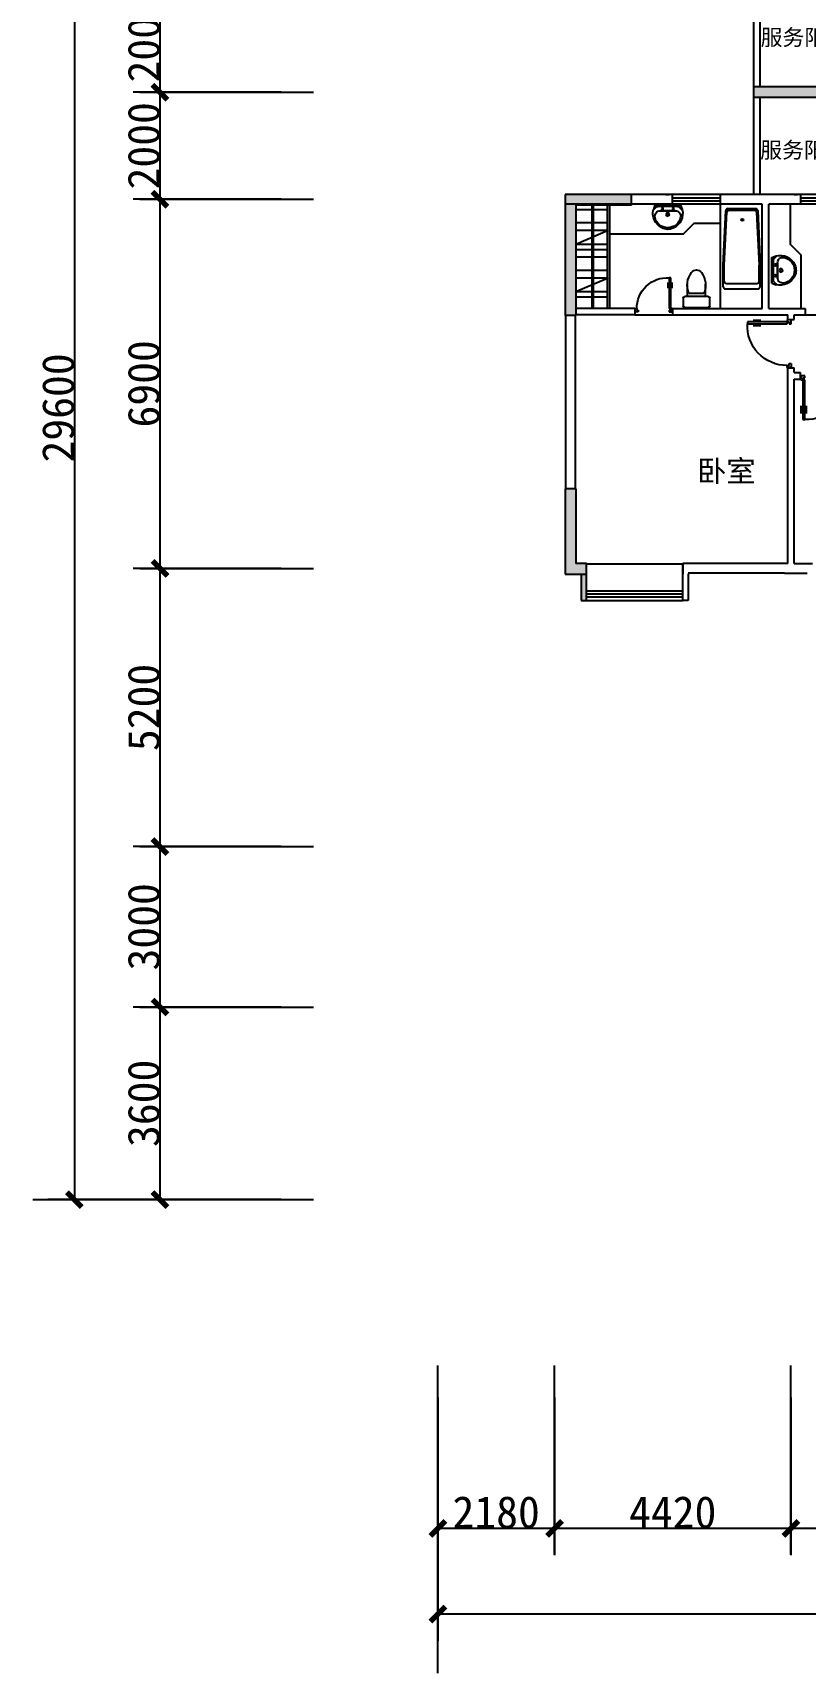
# Model space of a CAD drawing. Header units: millimetres. Extents: x 1418 to 72131, y 781 to 47600.
# Drawn here: x 1418 to 15854, y 781 to 31446 of the extents above; entities that cross this region are included whole.
import ezdxf
from ezdxf.enums import TextEntityAlignment as Align

# ---------------------------------------------------------------- set-up
doc = ezdxf.new("R2010")
doc.units = ezdxf.units.MM
doc.linetypes.add('DOTE', pattern=[2.42, 2, -0.2, 0.02, -0.2])
for name, color, linetype in [('AXIS', 3, 'Continuous'), ('DOTE', 1, 'DOTE'), ('JG', 6, 'Continuous'), ('K', 2, 'Continuous'), ('PUB_H', 13, 'Continuous'), ('TOILET', 7, 'Continuous'), ('W', 2, 'Continuous'), ('WALL', 4, 'Continuous'), ('WINDOW', 5, 'Continuous'), ('WINDOW_TEXT', 7, 'Continuous')]:
    doc.layers.add(name, color=color, linetype=linetype)
doc.styles.add('-黑体', font='simhei.ttf')
doc.styles.add('DIM_FONT', font='SIMPLEX.shx', dxfattribs={"width": 0.8})
doc.styles.add('SIMPLEX', font='SIMPLEX.SHX')
doc.styles.get("Standard").update_dxf_attribs({"font": 'arial.ttf'})
doc.dimstyles.new('DIMN200', dxfattribs={"dimscale": 2, "dimtxt": 300, "dimasz": 1, "dimexe": 250, "dimexo": 300, "dimgap": 0.09, "dimtad": 1, "dimdec": 0, "dimzin": 0, "dimdsep": 46, "dimtxsty": 'DIM_FONT', "dimblk": '_DIMX', "dimcen": 0.09, "dimclrt": 9, "dimadec": 0, "dimazin": 0, "dimtfac": 1, "dimtdec": 0, "dimtix": 1, "dimtmove": 2, "dimatfit": 3, "dimldrblk": '_DIMX', "dimfxl": 1, "dimtolj": 1, "dimtzin": 0, "dimarcsym": 0})

# ---------------------------------------------------------------- blocks, each defined once
blk = doc.blocks.new('_DIMX')
at = {"const_width": 50}
blk.add_lwpolyline([(-70, -70), (70, 70)], dxfattribs=at)
blk = doc.blocks.new('*D61')
at = {"color": 0, "linetype": 'ByBlock', "transparency": 16777216}
for p, q in [((10196, 382301), (10196, 379353)), ((14616, 382301), (14616, 379353)), ((14614, 379853), (10198, 379853))]:
    blk.add_line(p, q, dxfattribs=at)
at = {"layer": 'DEFPOINTS', "color": 0, "linetype": 'ByBlock', "transparency": 16777216}
for p in [(10196, 382901), (14616, 382901), (10196, 379853)]:
    blk.add_point(p, dxfattribs=at)
at = {"color": 0, "linetype": 'ByBlock', "transparency": 16777216, "xscale": 2, "yscale": 2, "zscale": 2, "rotation": 180}
blk.add_blockref('_DIMX', (10196, 379853), dxfattribs=at)
at = {"color": 0, "linetype": 'ByBlock', "transparency": 16777216, "xscale": 2, "yscale": 2, "zscale": 2}
blk.add_blockref('_DIMX', (14616, 379853), dxfattribs=at)
at = {"color": 9, "linetype": 'ByBlock', "transparency": 16777216, "insert": (12406, 380153), "char_height": 600, "attachment_point": 5, "style": '-黑体'}
blk.add_mtext('\\A1;4420', dxfattribs=at)
blk = doc.blocks.new('*D60')
at = {"color": 0, "linetype": 'ByBlock', "transparency": 16777216}
for p, q in [((14616, 382301), (14616, 379353)), ((17616, 382301), (17616, 379353)), ((17614, 379853), (14618, 379853))]:
    blk.add_line(p, q, dxfattribs=at)
at = {"layer": 'DEFPOINTS', "color": 0, "linetype": 'ByBlock', "transparency": 16777216}
for p in [(14616, 382901), (17616, 382901), (14616, 379853)]:
    blk.add_point(p, dxfattribs=at)
at = {"color": 0, "linetype": 'ByBlock', "transparency": 16777216, "xscale": 2, "yscale": 2, "zscale": 2, "rotation": 180}
blk.add_blockref('_DIMX', (14616, 379853), dxfattribs=at)
at = {"color": 0, "linetype": 'ByBlock', "transparency": 16777216, "xscale": 2, "yscale": 2, "zscale": 2}
blk.add_blockref('_DIMX', (17616, 379853), dxfattribs=at)
at = {"color": 9, "linetype": 'ByBlock', "transparency": 16777216, "insert": (16116, 380153), "char_height": 600, "attachment_point": 5, "style": '-黑体'}
blk.add_mtext('\\A1;3000', dxfattribs=at)
blk = doc.blocks.new('*D62')
at = {"color": 0, "linetype": 'ByBlock', "transparency": 16777216}
for p, q in [((8016, 382301), (8016, 379353)), ((10196, 382301), (10196, 379353)), ((10194, 379853), (8018, 379853))]:
    blk.add_line(p, q, dxfattribs=at)
at = {"layer": 'DEFPOINTS', "color": 0, "linetype": 'ByBlock', "transparency": 16777216}
for p in [(8016, 382901), (10196, 382901), (8016, 379853)]:
    blk.add_point(p, dxfattribs=at)
at = {"color": 0, "linetype": 'ByBlock', "transparency": 16777216, "xscale": 2, "yscale": 2, "zscale": 2, "rotation": 180}
blk.add_blockref('_DIMX', (8016, 379853), dxfattribs=at)
at = {"color": 0, "linetype": 'ByBlock', "transparency": 16777216, "xscale": 2, "yscale": 2, "zscale": 2}
blk.add_blockref('_DIMX', (10196, 379853), dxfattribs=at)
at = {"color": 9, "linetype": 'ByBlock', "transparency": 16777216, "insert": (9106, 380153), "char_height": 600, "attachment_point": 5, "style": '-黑体'}
blk.add_mtext('\\A1;2180', dxfattribs=at)
blk = doc.blocks.new('*D63')
at = {"color": 0, "linetype": 'ByBlock', "transparency": 16777216}
for p, q in [((8016, 382301), (8016, 377753)), ((40616, 382301), (40616, 377753)), ((40614, 378253), (8018, 378253))]:
    blk.add_line(p, q, dxfattribs=at)
at = {"layer": 'DEFPOINTS', "color": 0, "linetype": 'ByBlock', "transparency": 16777216}
for p in [(8016, 382901), (40616, 382901), (8016, 378253)]:
    blk.add_point(p, dxfattribs=at)
at = {"color": 0, "linetype": 'ByBlock', "transparency": 16777216, "xscale": 2, "yscale": 2, "zscale": 2, "rotation": 180.0000000000001}
blk.add_blockref('_DIMX', (8016, 378253), dxfattribs=at)
at = {"color": 0, "linetype": 'ByBlock', "transparency": 16777216, "xscale": 2, "yscale": 2, "zscale": 2}
blk.add_blockref('_DIMX', (40616, 378253), dxfattribs=at)
at = {"color": 9, "linetype": 'ByBlock', "transparency": 16777216, "insert": (24316, 378553), "char_height": 600, "attachment_point": 5, "style": '-黑体'}
blk.add_mtext('\\A1;32600', dxfattribs=at)
blk = doc.blocks.new('_WBLK')
for p, q in [((-0.5, 0.5), (0.5, 0.5)), ((0.5, 0.167), (-0.5, 0.167)), ((0.5, -0.167), (-0.5, -0.167)), ((-0.5, -0.5), (0.5, -0.5))]:
    blk.add_line(p, q)
at = {"layer": 'WINDOW_TEXT', "style": 'SIMPLEX', "flags": 9}
blk.add_attdef('A', text='', height=1, dxfattribs=at).set_placement((0, 1.5), align=Align.MIDDLE)
blk = doc.blocks.new('C')
at = {"layer": 'WALL'}
for p, q in [((-100, 0), (0, 0)), ((-100, -500), (-100, 0)), ((0, 0), (0, -680)), ((1900, 0), (1800, 0)), ((1800, 0), (1800, -680)), ((1900, -500), (1900, 0))]:
    blk.add_line(p, q, dxfattribs=at)
at = {"layer": 'W', "xscale": 1800, "yscale": 180, "zscale": 1800, "rotation": 180}
blk.add_blockref('_WBLK', (900, -90), dxfattribs=at)
blk = doc.blocks.new('*D47')
at = {"color": 0, "linetype": 'ByBlock', "transparency": 16777216}
for p, q in [((5090, 404700), (2322, 404700)), ((2822, 404698), (2822, 397802)), ((5090, 397800), (2322, 397800))]:
    blk.add_line(p, q, dxfattribs=at)
at = {"layer": 'DEFPOINTS', "color": 0, "linetype": 'ByBlock', "transparency": 16777216}
for p in [(5690, 404700), (2822, 397800), (5690, 397800)]:
    blk.add_point(p, dxfattribs=at)
at = {"color": 0, "linetype": 'ByBlock', "transparency": 16777216, "xscale": 2, "yscale": 2, "zscale": 2}
for p, rotation in [((2822, 404700), 90), ((2822, 397800), 270)]:
    blk.add_blockref('_DIMX', p, dxfattribs=dict(at, rotation=rotation))
at = {"color": 9, "linetype": 'ByBlock', "transparency": 16777216, "insert": (2522, 401250), "char_height": 600, "attachment_point": 5, "rotation": 90, "style": '-黑体'}
blk.add_mtext('\\A1;6900', dxfattribs=at)
blk = doc.blocks.new('*D51')
at = {"color": 0, "linetype": 'ByBlock', "transparency": 16777216}
for p, q in [((5090, 415600), (722, 415600)), ((1222, 415598), (1222, 386002)), ((5090, 386000), (722, 386000))]:
    blk.add_line(p, q, dxfattribs=at)
at = {"layer": 'DEFPOINTS', "color": 0, "linetype": 'ByBlock', "transparency": 16777216}
for p in [(5690, 415600), (1222, 386000), (5690, 386000)]:
    blk.add_point(p, dxfattribs=at)
at = {"color": 0, "linetype": 'ByBlock', "transparency": 16777216, "xscale": 2, "yscale": 2, "zscale": 2}
for p, rotation in [((1222, 415600), 90), ((1222, 386000), 270)]:
    blk.add_blockref('_DIMX', p, dxfattribs=dict(at, rotation=rotation))
at = {"color": 9, "linetype": 'ByBlock', "transparency": 16777216, "insert": (922, 400800), "char_height": 600, "attachment_point": 5, "rotation": 90, "style": '-黑体'}
blk.add_mtext('\\A1;29600', dxfattribs=at)
blk = doc.blocks.new('*D49')
at = {"color": 0, "linetype": 'ByBlock', "transparency": 16777216}
for p, q in [((5090, 392600), (2322, 392600)), ((2822, 392598), (2822, 389602)), ((5090, 389600), (2322, 389600))]:
    blk.add_line(p, q, dxfattribs=at)
at = {"layer": 'DEFPOINTS', "color": 0, "linetype": 'ByBlock', "transparency": 16777216}
for p in [(5690, 392600), (2822, 389600), (5690, 389600)]:
    blk.add_point(p, dxfattribs=at)
at = {"color": 0, "linetype": 'ByBlock', "transparency": 16777216, "xscale": 2, "yscale": 2, "zscale": 2}
for p, rotation in [((2822, 392600), 90), ((2822, 389600), 270)]:
    blk.add_blockref('_DIMX', p, dxfattribs=dict(at, rotation=rotation))
at = {"color": 9, "linetype": 'ByBlock', "transparency": 16777216, "insert": (2522, 391100), "char_height": 600, "attachment_point": 5, "rotation": 90, "style": '-黑体'}
blk.add_mtext('\\A1;3000', dxfattribs=at)
blk = doc.blocks.new('*D50')
at = {"color": 0, "linetype": 'ByBlock', "transparency": 16777216}
for p, q in [((5090, 389600), (2322, 389600)), ((2822, 389598), (2822, 386002)), ((5090, 386000), (2322, 386000))]:
    blk.add_line(p, q, dxfattribs=at)
at = {"layer": 'DEFPOINTS', "color": 0, "linetype": 'ByBlock', "transparency": 16777216}
for p in [(5690, 389600), (2822, 386000), (5690, 386000)]:
    blk.add_point(p, dxfattribs=at)
at = {"color": 0, "linetype": 'ByBlock', "transparency": 16777216, "xscale": 2, "yscale": 2, "zscale": 2}
for p, rotation in [((2822, 389600), 90), ((2822, 386000), 270)]:
    blk.add_blockref('_DIMX', p, dxfattribs=dict(at, rotation=rotation))
at = {"color": 9, "linetype": 'ByBlock', "transparency": 16777216, "insert": (2522, 387800), "char_height": 600, "attachment_point": 5, "rotation": 90, "style": '-黑体'}
blk.add_mtext('\\A1;3600', dxfattribs=at)
blk = doc.blocks.new('*D48')
at = {"color": 0, "linetype": 'ByBlock', "transparency": 16777216}
for p, q in [((5090, 397800), (2322, 397800)), ((2822, 397798), (2822, 392602)), ((5090, 392600), (2322, 392600))]:
    blk.add_line(p, q, dxfattribs=at)
at = {"layer": 'DEFPOINTS', "color": 0, "linetype": 'ByBlock', "transparency": 16777216}
for p in [(5690, 397800), (2822, 392600), (5690, 392600)]:
    blk.add_point(p, dxfattribs=at)
at = {"color": 0, "linetype": 'ByBlock', "transparency": 16777216, "xscale": 2, "yscale": 2, "zscale": 2}
for p, rotation in [((2822, 397800), 90), ((2822, 392600), 270)]:
    blk.add_blockref('_DIMX', p, dxfattribs=dict(at, rotation=rotation))
at = {"color": 9, "linetype": 'ByBlock', "transparency": 16777216, "insert": (2522, 395200), "char_height": 600, "attachment_point": 5, "rotation": 90, "style": '-黑体'}
blk.add_mtext('\\A1;5200', dxfattribs=at)
blk = doc.blocks.new('*D45')
at = {"color": 0, "linetype": 'ByBlock', "transparency": 16777216}
for p, q in [((5090, 408700), (2322, 408700)), ((2822, 408698), (2822, 406702)), ((5090, 406700), (2322, 406700))]:
    blk.add_line(p, q, dxfattribs=at)
at = {"layer": 'DEFPOINTS', "color": 0, "linetype": 'ByBlock', "transparency": 16777216}
for p in [(5690, 408700), (2822, 406700), (5690, 406700)]:
    blk.add_point(p, dxfattribs=at)
at = {"color": 0, "linetype": 'ByBlock', "transparency": 16777216, "xscale": 2, "yscale": 2, "zscale": 2}
for p, rotation in [((2822, 408700), 90), ((2822, 406700), 270)]:
    blk.add_blockref('_DIMX', p, dxfattribs=dict(at, rotation=rotation))
at = {"color": 9, "linetype": 'ByBlock', "transparency": 16777216, "insert": (2522, 407700), "char_height": 600, "attachment_point": 5, "rotation": 90, "style": '-黑体'}
blk.add_mtext('\\A1;2000', dxfattribs=at)
blk = doc.blocks.new('*D46')
at = {"color": 0, "linetype": 'ByBlock', "transparency": 16777216}
for p, q in [((5090, 406700), (2322, 406700)), ((2822, 406698), (2822, 404702)), ((5090, 404700), (2322, 404700))]:
    blk.add_line(p, q, dxfattribs=at)
at = {"layer": 'DEFPOINTS', "color": 0, "linetype": 'ByBlock', "transparency": 16777216}
for p in [(5690, 406700), (2822, 404700), (5690, 404700)]:
    blk.add_point(p, dxfattribs=at)
at = {"color": 0, "linetype": 'ByBlock', "transparency": 16777216, "xscale": 2, "yscale": 2, "zscale": 2}
for p, rotation in [((2822, 406700), 90), ((2822, 404700), 270)]:
    blk.add_blockref('_DIMX', p, dxfattribs=dict(at, rotation=rotation))
at = {"color": 9, "linetype": 'ByBlock', "transparency": 16777216, "insert": (2522, 405700), "char_height": 600, "attachment_point": 5, "rotation": 90, "style": '-黑体'}
blk.add_mtext('\\A1;2000', dxfattribs=at)
blk = doc.blocks.new('M_E10')
for p, q in [((-740, -70), (-740, -680)), ((-700, -30), (-302, -30)), ((-640, -90), (-640, -660)), ((-600, -50), (-300, -50)), ((-300, -50), (695, -96)), ((-298, -30), (724, -76)), ((730, -136), (730, -614)), ((760, -116), (760, -634)), ((-700, -720), (-302, -720)), ((-600, -700), (-300, -700)), ((695, -654), (-300, -700)), ((685, -654), (-300, -700)), ((724, -674), (-298, -720))]:
    blk.add_line(p, q)
at = {"const_width": 1.5}
for points in [[(-800, 0), (800, 0)], [(-800, -750), (-800, 0)], [(800, 0), (800, -750)], [(800, -750), (-800, -750)]]:
    blk.add_lwpolyline(points, dxfattribs=at)
for radius in [20, 16]:
    blk.add_circle((550, -386), radius)
for centre, start, end in [((-700, -70), 90, 180), ((-600, -90), 90, 180), ((-302, -70), 83.7966, 90), ((690, -136), 0, 83.3675), ((720, -116), 0, 83.7966), ((-700, -680), 180, 270), ((-600, -660), 180, 270), ((-302, -680), 270, 276.2034), ((690, -614), 276.6325, 0), ((720, -634), 276.2034, 0)]:
    blk.add_arc(centre, 40, start, end)
at = {"width": 0.8, "flags": 9}
for tag in ['XSIZE', 'YSIZE']:
    blk.add_attdef(tag, (0, 0), '', height=0.5, dxfattribs=at)
blk = doc.blocks.new('M_E6')
for p, q in [((240, 0), (-240, 0)), ((-237, 0), (239, 0)), ((240, 0), (270, -79)), ((-213, -36), (-271, -91)), ((-240, 0), (-270, -79)), ((-179, -23), (181, -23)), ((141, -105), (-141, -105)), ((-141, -105), (141, -105)), ((217, -37), (274, -95))]:
    blk.add_line(p, q)
for centre, radius in [((-99, -65), 16.3), ((2, -172), 31.6), ((2, -172), 23), ((101, -65), 16.3)]:
    blk.add_circle(centre, radius)
for centre, radius, start, end in [((28, -152), 307, 166.1751, 244.7296), ((-141, -205), 100, 90, 190.5602), ((0, -179), 243, 190.5602, 349.4398), ((-179, -73), 50, 90, 133.181), ((-28, -152), 307, 297.0639, 13.8249), ((141, -205), 100, 349.4398, 90), ((181, -73), 50, 44.5607, 90), ((0, -201), 250, 245.8071, 296.4628), ((28, -152), 307, 266.589, 266.5936)]:
    blk.add_arc(centre, radius, start, end)
at = {"width": 0.8, "flags": 9}
for tag in ['XSIZE', 'YSIZE']:
    blk.add_attdef(tag, (0, 0), '', height=0.5, dxfattribs=at)
blk = doc.blocks.new('M_A23MCU')
for p, q in [((-0.489, 0.782), (-0.489, 0.624)), ((-0.454, 0.081), (-0.454, 0.905)), ((-0.454, 0.905), (-0.413, 0.905)), ((-0.413, 0.905), (-0.413, 0.081)), ((-0.378, 0.782), (-0.378, 0.624)), ((-0.495, -0.002), (-0.495, 0.081)), ((-0.495, 0.081), (-0.454, 0.081)), ((-0.413, 0.081), (-0.454, 0.081)), ((-0.454, 0.081), (-0.454, 0.039)), ((-0.454, 0.039), (-0.413, 0.039)), ((-0.413, 0.039), (-0.413, -0.002)), ((0.412, 0.039), (0.412, -0.002)), ((0.453, 0.039), (0.412, 0.039)), ((0.453, 0.081), (0.453, 0.039)), ((0.494, 0.081), (0.453, 0.081)), ((0.494, -0.002), (0.494, 0.081)), ((-0.413, -0.002), (-0.495, -0.002)), ((-0.495, -0.002), (-0.495, -0.002)), ((0.412, -0.002), (0.494, -0.002)), ((0.494, -0.002), (0.494, -0.002))]:
    blk.add_line(p, q)
blk.add_arc((-0.372, 0.082), 0.825, 359.9283, 92.866)
blk = doc.blocks.new('M_E24TTP')
at = {"layer": 'TOILET', "color": 7}
for p, q in [((-170, 200), (-170, 430)), ((170, 200), (170, 430)), ((-250, 30), (-250, 170)), ((-220, 200), (220, 200)), ((220, 0), (-220, 0)), ((-140, 260), (140, 260)), ((250, 170), (250, 30))]:
    blk.add_line(p, q, dxfattribs=at)
for centre, radius, start, end in [((227, 413), 398, 143.3619, 202.5495), ((0, 590), 110, 33.4509, 146.5491), ((-227, 413), 398, 337.4505, 36.6381), ((-220, 170), 30, 90, 180), ((-220, 30), 30, 180, 270), ((220, 170), 30, 0, 90), ((220, 30), 30, 270, 0)]:
    blk.add_arc(centre, radius, start, end, dxfattribs=at)
at = {"style": 'DIM_FONT', "width": 0.8, "flags": 9}
for tag in ['XSIZE', 'YSIZE']:
    blk.add_attdef(tag, (0, 0), '', height=0.5, dxfattribs=at)
blk = doc.blocks.new('A$C240679E1')
for p, q in [((13470.9, 31462.6), (13470.9, 27642.6)), ((13590.9, 31462.6), (13590.9, 29652.6)), ((13590.9, 29452.6), (13590.9, 27642.6))]:
    blk.add_line(p, q)
at = {"layer": 'AXIS'}
for p, q in [((1998.9, 29552.5), (5244.2, 29552.5)), ((1998.9, 27552.5), (5244.2, 27552.5)), ((1998.9, 20652.5), (5244.2, 20652.5)), ((1998.9, 15452.5), (5244.2, 15452.5)), ((1998.9, 12452.5), (5244.2, 12452.5)), ((0, 8852.5), (5244.2, 8852.5)), ((1998.9, 8852.5), (5244.2, 8852.5)), ((7571, 0), (7571, 5753.7)), ((9750.9, 2219.7), (9750.9, 5753.7)), ((14171, 2219.7), (14171, 5753.7))]:
    blk.add_line(p, q, dxfattribs=at)
at = {"layer": 'JG'}
for p, q in [((19925.9, 29652.6), (13470.9, 29652.6)), ((13470.9, 29652.6), (13470.9, 29452.6)), ((19925.9, 29452.6), (13470.9, 29452.6)), ((11190.9, 27642.6), (9950.9, 27642.6)), ((9950.9, 27642.6), (9950.9, 25382.6)), ((9950.9, 27642.6), (9950.9, 25382.6)), ((11190.9, 27442.6), (11190.9, 27642.6)), ((11190.9, 27442.6), (10150.9, 27442.6)), ((10150.9, 27442.6), (10150.9, 25382.6)), ((10150.9, 25382.6), (9950.9, 25382.6)), ((9950.9, 22142.6), (9950.9, 20542.6)), ((9950.9, 22142.6), (9950.9, 20542.6)), ((10150.9, 22142.6), (9950.9, 22142.6)), ((10150.9, 22142.6), (10150.9, 20742.6)), ((10350.9, 20742.6), (10150.9, 20742.6)), ((10350.9, 20542.6), (10350.9, 20742.6)), ((10350.9, 20532.6), (10350.9, 20732.6)), ((12150.9, 20742.6), (12150.9, 20542.6)), ((9950.9, 20542.6), (10350.9, 20542.6))]:
    blk.add_line(p, q, dxfattribs=at)
at = {"layer": 'K'}
for p, q in [((10756.5, 27357.9), (10150.9, 27357.9)), ((10450.9, 27462.6), (10450.9, 25502.6)), ((10470.9, 27462.6), (10470.9, 25502.6)), ((10740.9, 25502.6), (10740.9, 27462.6)), ((10785.9, 25502.6), (10785.9, 27462.6)), ((12854.6, 25512.6), (12854.6, 27462.6)), ((10756.5, 27110.2), (10150.9, 27110.2)), ((10756.5, 26966.5), (10150.9, 26708.9)), ((10756.5, 26966.5), (10150.9, 26966.5)), ((10756.5, 26708.9), (10150.9, 26708.9)), ((10756.5, 26609.9), (10150.9, 26609.9)), ((10756.5, 26471.2), (10150.9, 26471.2)), ((10756.5, 26223.5), (10150.9, 26223.5)), ((10756.5, 26079.9), (10150.9, 25822.3)), ((10756.5, 26079.9), (10150.9, 26079.9)), ((10756.5, 25822.3), (10150.9, 25822.3)), ((10756.5, 25723.2), (10150.9, 25723.2))]:
    blk.add_line(p, q, dxfattribs=at)
for points in [[(14154.6, 27462.6), (14154.6, 26712.6), (14354.6, 26512.6), (14354.6, 25512.6)], [(12854.6, 27102.7), (12354.6, 27102.7), (12154.6, 26902.7), (10785.9, 26902.7)]]:
    blk.add_lwpolyline(points, dxfattribs=at)
at = {"layer": 'PUB_H'}
for points in [[(19925.9, 29652.6), (13470.9, 29652.6), (19925.9, 29452.6), (13470.9, 29452.6)], [(11190.9, 27442.6), (10150.9, 27442.6), (11190.9, 27642.6), (9950.9, 27642.6)], [(9950.9, 27642.6), (10150.9, 27442.6), (9950.9, 25382.6), (10150.9, 25382.6)], [(9950.9, 20542.6), (9950.9, 22142.6), (10150.9, 20742.6), (10150.9, 22142.6)], [(10350.9, 20742.6), (10350.9, 20542.6), (10150.9, 20742.6), (9950.9, 20542.6)], [(10250.9, 20052.6), (10350.9, 20052.6), (10250.9, 20542.6), (10350.9, 20542.6)], [(10250.9, 20042.6), (10350.9, 20042.6), (10250.9, 20542.6), (10350.9, 20542.6)]]:
    blk.add_solid(points, dxfattribs=at)
at = {"layer": 'WALL'}
for p, q in [((11954.6, 27642.6), (9950.9, 27642.6)), ((11830.9, 27642.6), (10930.9, 27642.6)), ((11830.9, 27642.6), (11890.9, 27642.6)), ((11954.6, 27462.6), (11954.6, 27642.6)), ((14354.6, 27642.6), (12854.6, 27642.6)), ((12854.6, 27462.6), (12854.6, 27642.6)), ((14230.9, 27642.6), (13330.9, 27642.6)), ((14230.9, 27642.6), (14290.9, 27642.6)), ((14354.6, 27462.6), (14354.6, 27642.6)), ((11954.6, 27462.6), (9950.9, 27462.6)), ((12854.6, 27462.6), (12854.6, 27462.6)), ((13634.6, 27462.6), (12854.6, 27462.6)), ((13634.6, 25512.6), (13634.6, 27462.6)), ((13754.6, 25512.6), (13754.6, 27462.6)), ((14354.6, 27462.6), (13754.6, 27462.6)), ((11254.6, 25512.6), (10150.9, 25512.6)), ((11254.6, 25512.6), (11254.6, 25392.6)), ((11954.6, 25512.6), (13634.6, 25512.6)), ((11954.6, 25512.6), (11954.6, 25392.6)), ((13754.6, 25512.6), (14434.6, 25512.6)), ((14434.6, 25512.6), (14434.6, 25392.6)), ((9960.9, 22142.6), (9960.9, 25382.6)), ((10140.9, 22142.6), (10140.9, 25382.6)), ((11254.6, 25392.6), (10150.9, 25392.6)), ((11954.6, 25392.6), (13754.6, 25392.6)), ((13754.6, 25392.6), (14110.9, 25392.6)), ((14110.9, 25302.6), (14110.9, 25392.6)), ((14110.9, 25302.6), (14230.9, 25302.6)), ((14230.9, 25392.6), (14434.6, 25392.6)), ((14230.9, 25302.6), (14230.9, 25392.6)), ((14110.9, 20742.6), (14110.9, 24402.6)), ((14110.9, 24402.6), (14230.9, 24402.6)), ((14230.9, 24312.6), (14230.9, 24402.6)), ((14230.9, 24312.6), (14350.9, 24312.6)), ((14350.9, 24192.6), (14350.9, 24312.6)), ((14230.9, 20742.6), (14230.9, 24192.6)), ((14230.9, 24192.6), (14350.9, 24192.6)), ((10350.9, 20542.6), (10350.9, 20722.6)), ((14110.9, 20742.6), (12150.9, 20742.6)), ((12150.9, 20552.6), (12150.9, 20732.6)), ((14050.9, 20562.6), (12250.9, 20562.6)), ((14050.9, 20562.6), (14470.9, 20562.6)), ((14230.9, 20742.6), (14570.9, 20742.6))]:
    blk.add_line(p, q, dxfattribs=at)
at = {"layer": 'WINDOW'}
for p, q in [((11254.6, 25392.6), (11954.6, 25392.6)), ((14434.6, 25392.6), (15134.6, 25392.6))]:
    blk.add_line(p, q, dxfattribs=at)
blk.add_lwpolyline([(12150.9, 20732.6), (10350.9, 20732.6)], dxfattribs=at)
at = {"layer": 'K', "xscale": -1}
blk.add_blockref('M_E6', (11868.2, 27442.6), dxfattribs=at)
at = {"layer": 'K', "rotation": 90}
blk.add_blockref('M_E10', (12874.6, 26618.5), dxfattribs=at)
at = {"layer": 'K', "xscale": -1}
for name, p, rotation in [('M_E6', (13814.6, 26226.3), 90), ('M_E24TTP', (12404.6, 25532.6), 0.04712277073156911)]:
    blk.add_blockref(name, p, dxfattribs=dict(at, rotation=rotation))
at = {"layer": 'WINDOW', "zscale": 900}
for name, p, xscale, yscale in [('_WBLK', (12404.6, 27552.6), -900, 180), ('_WBLK', (14804.6, 27552.6), -900, 180), ('M_A23MCU', (14800.9, 24252.6), 900, -900)]:
    blk.add_blockref(name, p, dxfattribs=dict(at, xscale=xscale, yscale=yscale))
at = {"layer": 'WINDOW'}
for p, xscale, yscale, zscale, rotation in [((11604.6, 25452.6), 700, -700, 700, 180), ((14170.9, 24852.6), 900, -900, 900, 270)]:
    blk.add_blockref('M_A23MCU', p, dxfattribs=dict(at, xscale=xscale, yscale=yscale, zscale=zscale, rotation=rotation))
at = {"layer": 'WINDOW', "rotation": 180}
blk.add_blockref('C', (12150.9, 20052.6), dxfattribs=at)
at = {"style": '-黑体'}
for s, height, p in [('服务阳台', 300, (13602.3, 30429.4)), ('服务阳台', 300, (13594.4, 28324)), ('卧室', 400, (12417.5, 22273.6))]:
    blk.add_text(s, height=height, dxfattribs=at).set_placement(p)
at = {"layer": 'AXIS'}
for p1, p2, distance, picture, middle in [((5244.2, 38452.5), (5244.2, 8852.5), -4467.9, '*D51', (476, 23652.5)), ((40171, 5753.7), (7571, 5753.7), 4648.3, '*D63', (23871, 1405.5))]:
    dim = blk.add_aligned_dim(p1=p1, p2=p2, distance=distance, dimstyle='DIMN200', override={"dimtxsty": '-黑体'}, dxfattribs=at)
    dim.commit()
    dim.dimension.update_dxf_attribs({"geometry": picture, "text_midpoint": middle, "insert": (-445.5, -377147.5)})
for base, p1, p2, picture, middle in [((2376.2, 29552.5), (5244.2, 31552.5), (5244.2, 29552.5), '*D45', (2076, 30552.5)), ((2376.2, 27552.5), (5244.2, 29552.5), (5244.2, 27552.5), '*D46', (2076, 28552.5)), ((2376.2, 20652.5), (5244.2, 27552.5), (5244.2, 20652.5), '*D47', (2076, 24102.5)), ((2376.2, 15452.5), (5244.2, 20652.5), (5244.2, 15452.5), '*D48', (2076, 18052.5)), ((2376.2, 12452.5), (5244.2, 15452.5), (5244.2, 12452.5), '*D49', (2076, 13952.5)), ((2376.2, 8852.5), (5244.2, 12452.5), (5244.2, 8852.5), '*D50', (2076, 10652.5))]:
    dim = blk.add_linear_dim(base=base, p1=p1, p2=p2, angle=90, dimstyle='DIMN200', override={"dimtxsty": '-黑体'}, dxfattribs=at)
    dim.commit()
    dim.dimension.update_dxf_attribs({"geometry": picture, "text_midpoint": middle, "insert": (-445.5, -377147.5)})
for base, p1, p2, picture, middle in [((7571, 2705.3), (9750.9, 5753.7), (7571, 5753.7), '*D62', (8660.9, 3005.5)), ((9750.9, 2705.3), (14171, 5753.7), (9750.9, 5753.7), '*D61', (11960.9, 3005.5)), ((14171, 2705.3), (17171, 5753.7), (14171, 5753.7), '*D60', (15671, 3005.5))]:
    dim = blk.add_linear_dim(base=base, p1=p1, p2=p2, dimstyle='DIMN200', override={"dimtxsty": '-黑体'}, dxfattribs=at)
    dim.commit()
    dim.dimension.update_dxf_attribs({"geometry": picture, "text_midpoint": middle, "insert": (-445.5, -377147.5)})

msp = doc.modelspace()

# ---------------------------------------------------------------- block references
at = {"layer": 'DOTE'}
msp.add_blockref('A$C240679E1', (1418, 781), dxfattribs=at)

doc.saveas('drawing.dxf')
